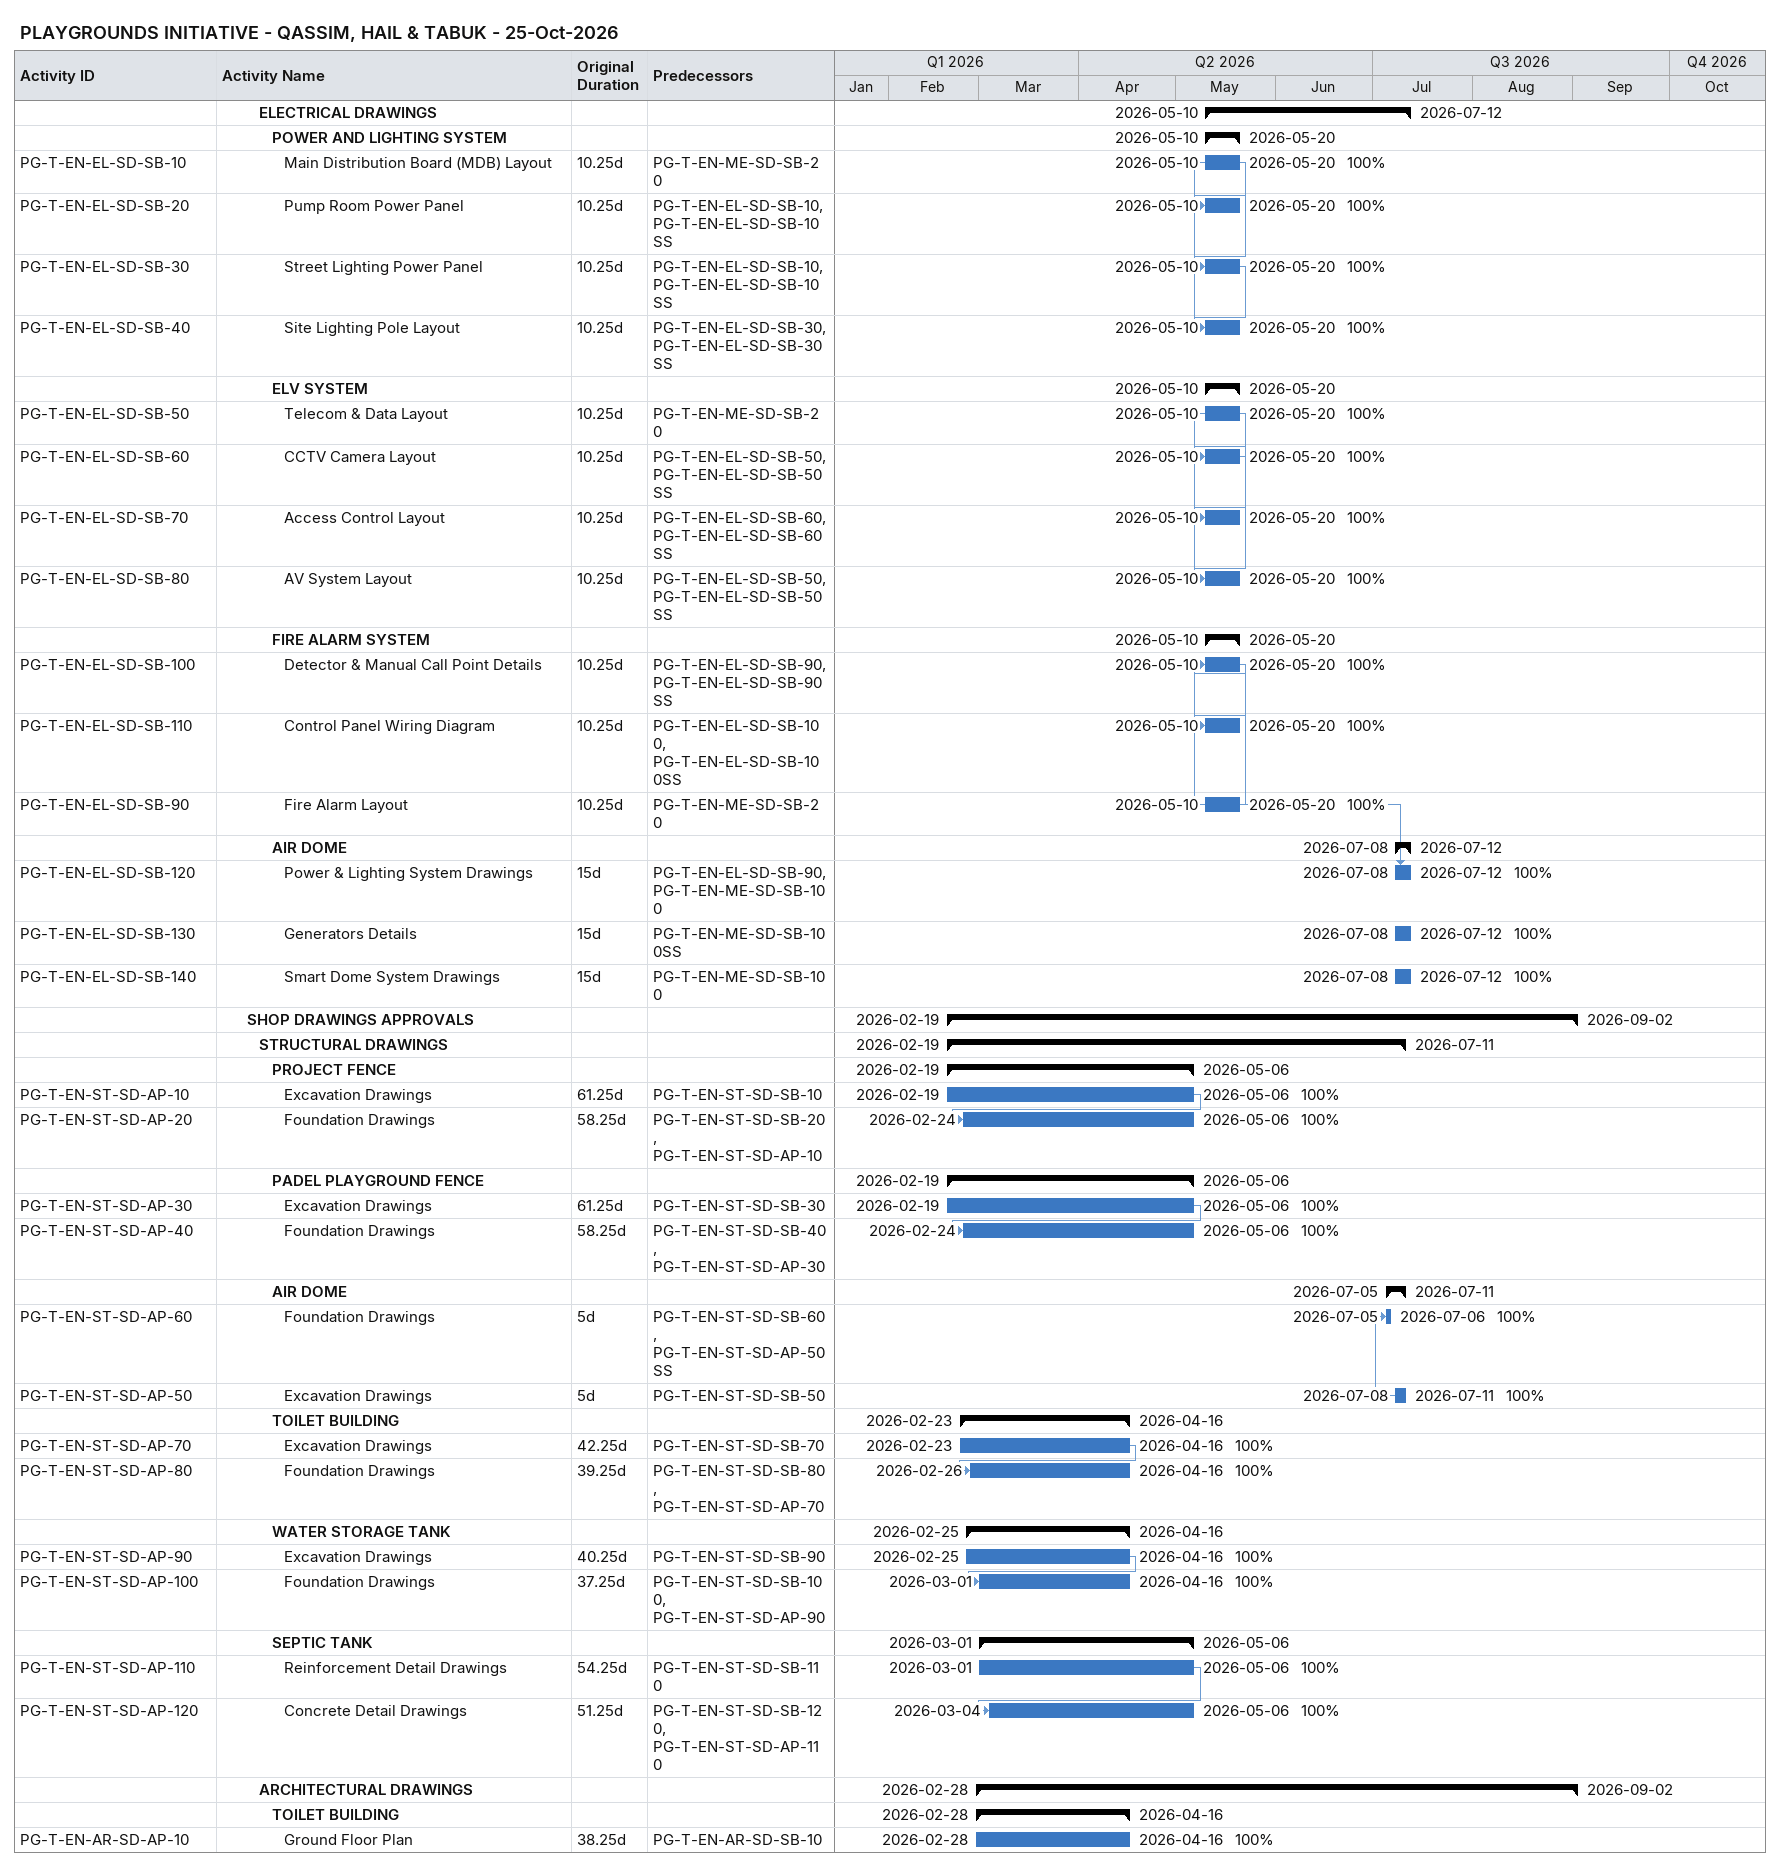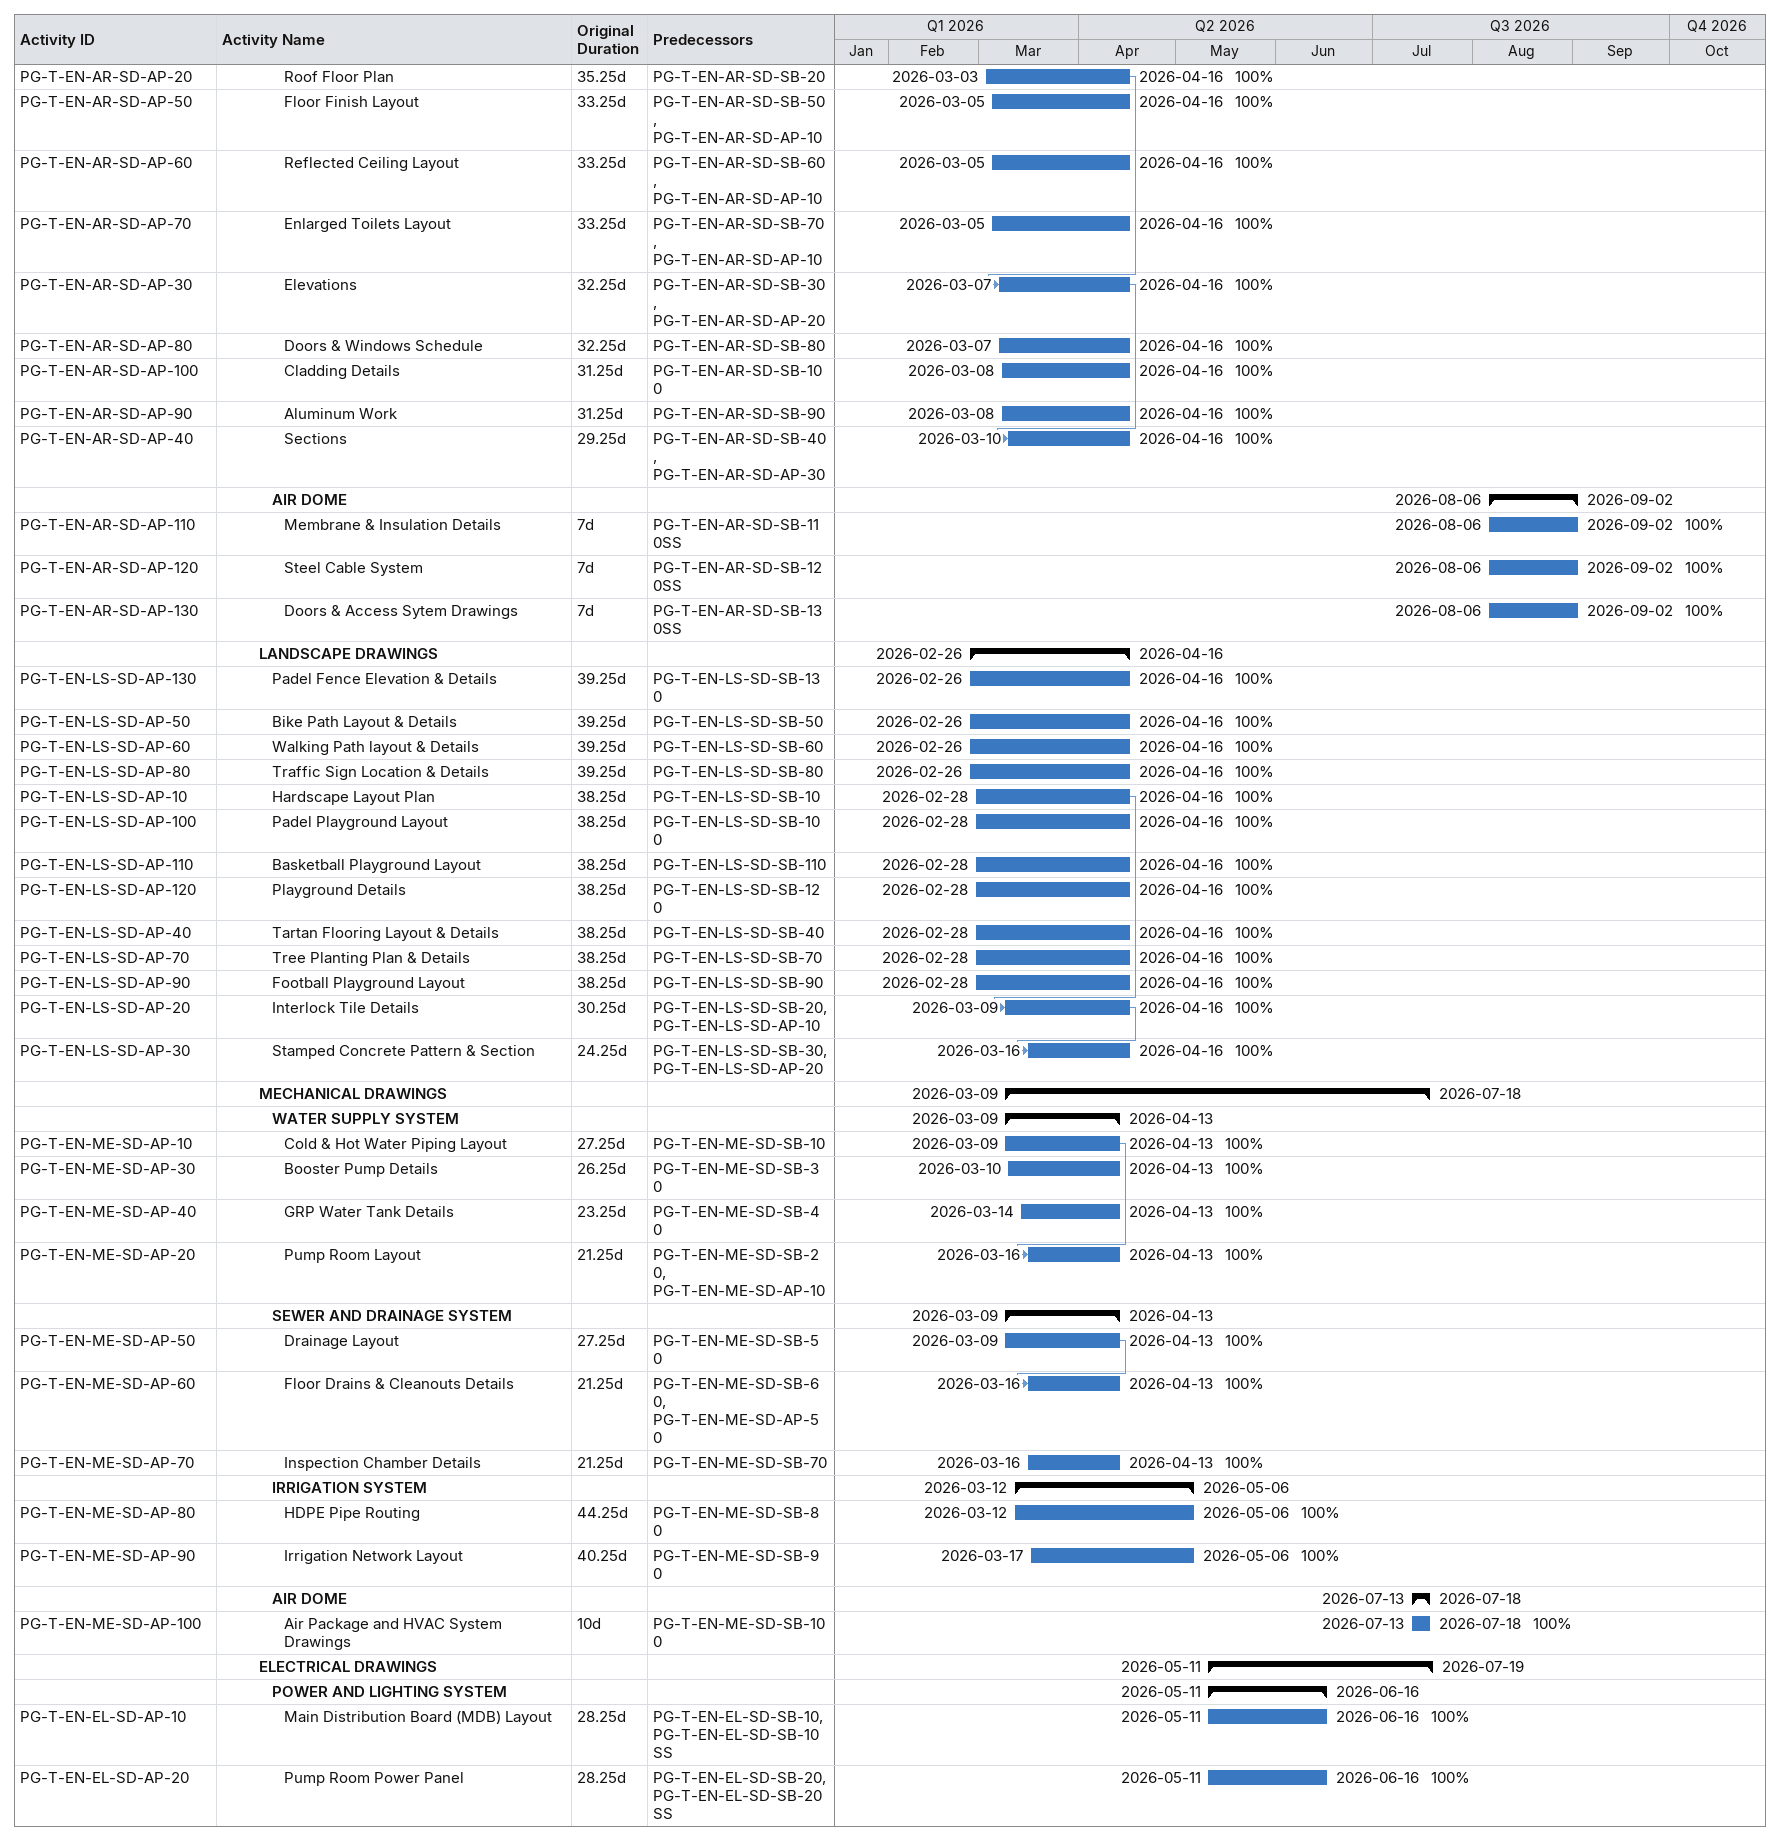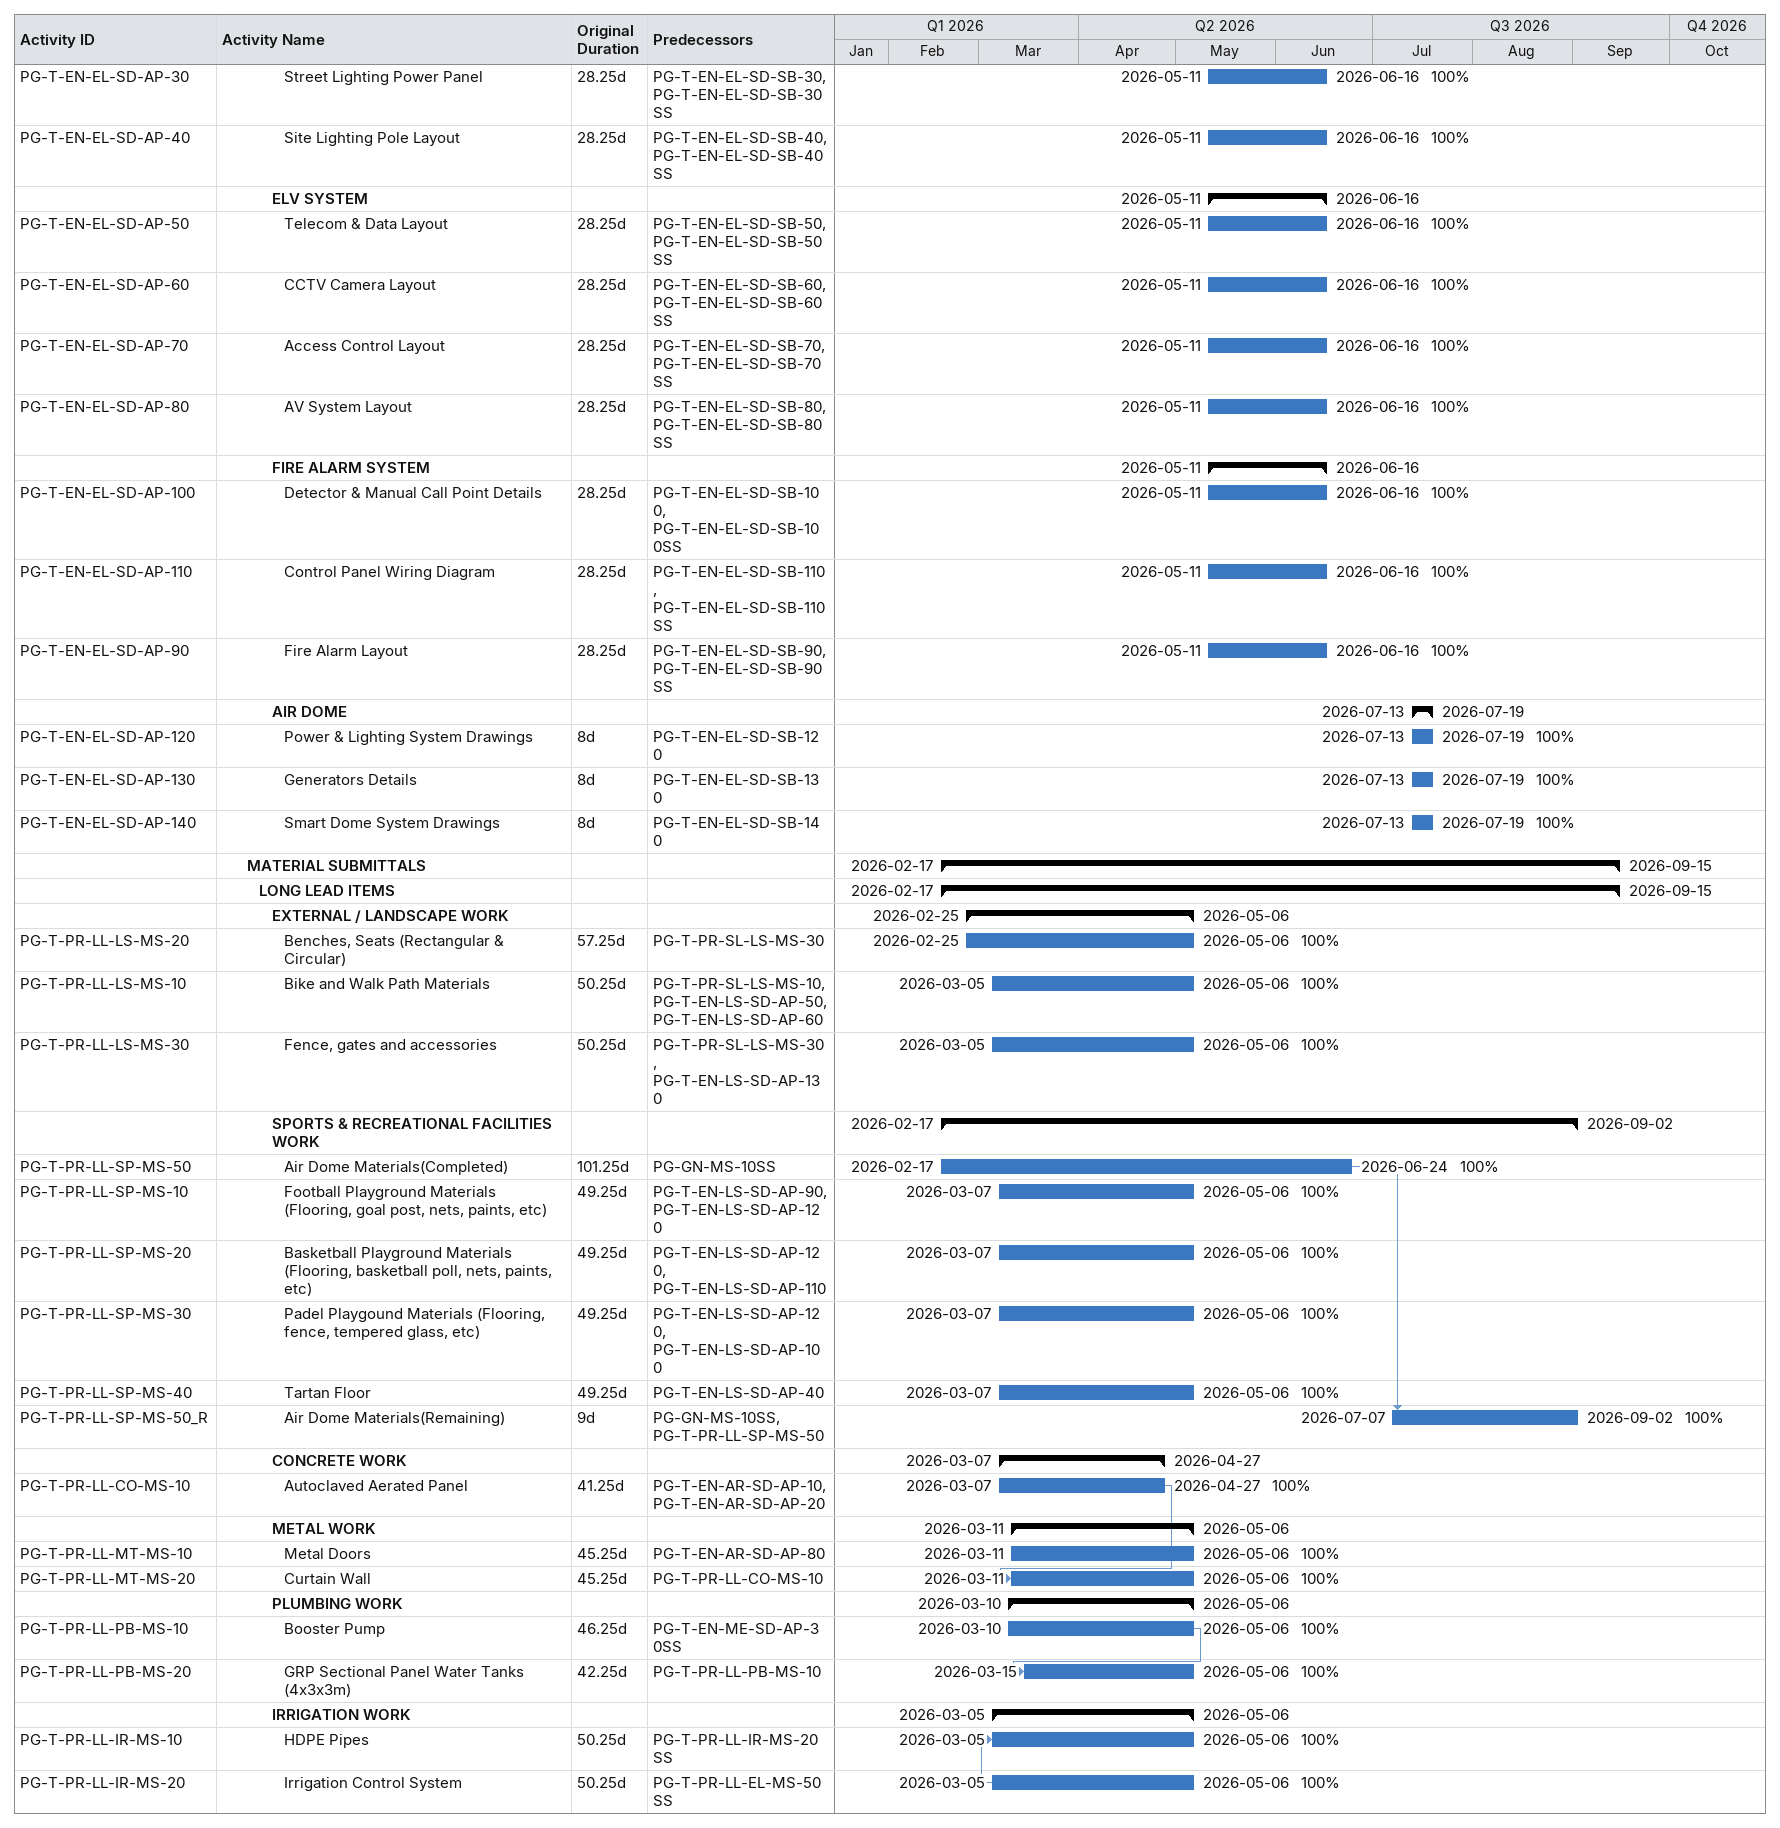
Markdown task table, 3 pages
PLAYGROUNDS INITIATIVE - QASSIM, HAIL & TABUK - 25-Oct-2026

| ID | Level | Task | Original duration | Start | Finish | Predecessors | % complete |
|---|---|---|---|---|---|---|---|
|  | 4 | **ELECTRICAL DRAWINGS** |  | 2026-05-10 | 2026-07-12 |  |  |
|  | 5 | **POWER AND LIGHTING SYSTEM** |  | 2026-05-10 | 2026-05-20 |  |  |
| PG-T-EN-EL-SD-SB-10 | 6 | Main Distribution Board (MDB) Layout | 10.25d | 2026-05-10 | 2026-05-20 | PG-T-EN-ME-SD-SB-20 | 100 |
| PG-T-EN-EL-SD-SB-20 | 6 | Pump Room Power Panel | 10.25d | 2026-05-10 | 2026-05-20 | PG-T-EN-EL-SD-SB-10, PG-T-EN-EL-SD-SB-10SS | 100 |
| PG-T-EN-EL-SD-SB-30 | 6 | Street Lighting Power Panel | 10.25d | 2026-05-10 | 2026-05-20 | PG-T-EN-EL-SD-SB-10, PG-T-EN-EL-SD-SB-10SS | 100 |
| PG-T-EN-EL-SD-SB-40 | 6 | Site Lighting Pole Layout | 10.25d | 2026-05-10 | 2026-05-20 | PG-T-EN-EL-SD-SB-30, PG-T-EN-EL-SD-SB-30SS | 100 |
|  | 5 | **ELV SYSTEM** |  | 2026-05-10 | 2026-05-20 |  |  |
| PG-T-EN-EL-SD-SB-50 | 6 | Telecom & Data Layout | 10.25d | 2026-05-10 | 2026-05-20 | PG-T-EN-ME-SD-SB-20 | 100 |
| PG-T-EN-EL-SD-SB-60 | 6 | CCTV Camera Layout | 10.25d | 2026-05-10 | 2026-05-20 | PG-T-EN-EL-SD-SB-50, PG-T-EN-EL-SD-SB-50SS | 100 |
| PG-T-EN-EL-SD-SB-70 | 6 | Access Control Layout | 10.25d | 2026-05-10 | 2026-05-20 | PG-T-EN-EL-SD-SB-60, PG-T-EN-EL-SD-SB-60SS | 100 |
| PG-T-EN-EL-SD-SB-80 | 6 | AV System Layout | 10.25d | 2026-05-10 | 2026-05-20 | PG-T-EN-EL-SD-SB-50, PG-T-EN-EL-SD-SB-50SS | 100 |
|  | 5 | **FIRE ALARM SYSTEM** |  | 2026-05-10 | 2026-05-20 |  |  |
| PG-T-EN-EL-SD-SB-100 | 6 | Detector & Manual Call Point Details | 10.25d | 2026-05-10 | 2026-05-20 | PG-T-EN-EL-SD-SB-90, PG-T-EN-EL-SD-SB-90SS | 100 |
| PG-T-EN-EL-SD-SB-110 | 6 | Control Panel Wiring Diagram | 10.25d | 2026-05-10 | 2026-05-20 | PG-T-EN-EL-SD-SB-100, PG-T-EN-EL-SD-SB-100SS | 100 |
| PG-T-EN-EL-SD-SB-90 | 6 | Fire Alarm Layout | 10.25d | 2026-05-10 | 2026-05-20 | PG-T-EN-ME-SD-SB-20 | 100 |
|  | 5 | **AIR DOME** |  | 2026-07-08 | 2026-07-12 |  |  |
| PG-T-EN-EL-SD-SB-120 | 6 | Power & Lighting System Drawings | 15d | 2026-07-08 | 2026-07-12 | PG-T-EN-EL-SD-SB-90, PG-T-EN-ME-SD-SB-100 | 100 |
| PG-T-EN-EL-SD-SB-130 | 6 | Generators Details | 15d | 2026-07-08 | 2026-07-12 | PG-T-EN-ME-SD-SB-100SS | 100 |
| PG-T-EN-EL-SD-SB-140 | 6 | Smart Dome System Drawings | 15d | 2026-07-08 | 2026-07-12 | PG-T-EN-ME-SD-SB-100 | 100 |
|  | 3 | **SHOP DRAWINGS APPROVALS** |  | 2026-02-19 | 2026-09-02 |  |  |
|  | 4 | **STRUCTURAL DRAWINGS** |  | 2026-02-19 | 2026-07-11 |  |  |
|  | 5 | **PROJECT FENCE** |  | 2026-02-19 | 2026-05-06 |  |  |
| PG-T-EN-ST-SD-AP-10 | 6 | Excavation Drawings | 61.25d | 2026-02-19 | 2026-05-06 | PG-T-EN-ST-SD-SB-10 | 100 |
| PG-T-EN-ST-SD-AP-20 | 6 | Foundation Drawings | 58.25d | 2026-02-24 | 2026-05-06 | PG-T-EN-ST-SD-SB-20, PG-T-EN-ST-SD-AP-10 | 100 |
|  | 5 | **PADEL PLAYGROUND FENCE** |  | 2026-02-19 | 2026-05-06 |  |  |
| PG-T-EN-ST-SD-AP-30 | 6 | Excavation Drawings | 61.25d | 2026-02-19 | 2026-05-06 | PG-T-EN-ST-SD-SB-30 | 100 |
| PG-T-EN-ST-SD-AP-40 | 6 | Foundation Drawings | 58.25d | 2026-02-24 | 2026-05-06 | PG-T-EN-ST-SD-SB-40, PG-T-EN-ST-SD-AP-30 | 100 |
|  | 5 | **AIR DOME** |  | 2026-07-05 | 2026-07-11 |  |  |
| PG-T-EN-ST-SD-AP-60 | 6 | Foundation Drawings | 5d | 2026-07-05 | 2026-07-06 | PG-T-EN-ST-SD-SB-60, PG-T-EN-ST-SD-AP-50SS | 100 |
| PG-T-EN-ST-SD-AP-50 | 6 | Excavation Drawings | 5d | 2026-07-08 | 2026-07-11 | PG-T-EN-ST-SD-SB-50 | 100 |
|  | 5 | **TOILET BUILDING** |  | 2026-02-23 | 2026-04-16 |  |  |
| PG-T-EN-ST-SD-AP-70 | 6 | Excavation Drawings | 42.25d | 2026-02-23 | 2026-04-16 | PG-T-EN-ST-SD-SB-70 | 100 |
| PG-T-EN-ST-SD-AP-80 | 6 | Foundation Drawings | 39.25d | 2026-02-26 | 2026-04-16 | PG-T-EN-ST-SD-SB-80, PG-T-EN-ST-SD-AP-70 | 100 |
|  | 5 | **WATER STORAGE TANK** |  | 2026-02-25 | 2026-04-16 |  |  |
| PG-T-EN-ST-SD-AP-90 | 6 | Excavation Drawings | 40.25d | 2026-02-25 | 2026-04-16 | PG-T-EN-ST-SD-SB-90 | 100 |
| PG-T-EN-ST-SD-AP-100 | 6 | Foundation Drawings | 37.25d | 2026-03-01 | 2026-04-16 | PG-T-EN-ST-SD-SB-100, PG-T-EN-ST-SD-AP-90 | 100 |
|  | 5 | **SEPTIC TANK** |  | 2026-03-01 | 2026-05-06 |  |  |
| PG-T-EN-ST-SD-AP-110 | 6 | Reinforcement Detail Drawings | 54.25d | 2026-03-01 | 2026-05-06 | PG-T-EN-ST-SD-SB-110 | 100 |
| PG-T-EN-ST-SD-AP-120 | 6 | Concrete Detail Drawings | 51.25d | 2026-03-04 | 2026-05-06 | PG-T-EN-ST-SD-SB-120, PG-T-EN-ST-SD-AP-110 | 100 |
|  | 4 | **ARCHITECTURAL DRAWINGS** |  | 2026-02-28 | 2026-09-02 |  |  |
|  | 5 | **TOILET BUILDING** |  | 2026-02-28 | 2026-04-16 |  |  |
| PG-T-EN-AR-SD-AP-10 | 6 | Ground Floor Plan | 38.25d | 2026-02-28 | 2026-04-16 | PG-T-EN-AR-SD-SB-10 | 100 |
| PG-T-EN-AR-SD-AP-20 | 6 | Roof Floor Plan | 35.25d | 2026-03-03 | 2026-04-16 | PG-T-EN-AR-SD-SB-20 | 100 |
| PG-T-EN-AR-SD-AP-50 | 6 | Floor Finish Layout | 33.25d | 2026-03-05 | 2026-04-16 | PG-T-EN-AR-SD-SB-50, PG-T-EN-AR-SD-AP-10 | 100 |
| PG-T-EN-AR-SD-AP-60 | 6 | Reflected Ceiling Layout | 33.25d | 2026-03-05 | 2026-04-16 | PG-T-EN-AR-SD-SB-60, PG-T-EN-AR-SD-AP-10 | 100 |
| PG-T-EN-AR-SD-AP-70 | 6 | Enlarged Toilets Layout | 33.25d | 2026-03-05 | 2026-04-16 | PG-T-EN-AR-SD-SB-70, PG-T-EN-AR-SD-AP-10 | 100 |
| PG-T-EN-AR-SD-AP-30 | 6 | Elevations | 32.25d | 2026-03-07 | 2026-04-16 | PG-T-EN-AR-SD-SB-30, PG-T-EN-AR-SD-AP-20 | 100 |
| PG-T-EN-AR-SD-AP-80 | 6 | Doors & Windows Schedule | 32.25d | 2026-03-07 | 2026-04-16 | PG-T-EN-AR-SD-SB-80 | 100 |
| PG-T-EN-AR-SD-AP-100 | 6 | Cladding Details | 31.25d | 2026-03-08 | 2026-04-16 | PG-T-EN-AR-SD-SB-100 | 100 |
| PG-T-EN-AR-SD-AP-90 | 6 | Aluminum Work | 31.25d | 2026-03-08 | 2026-04-16 | PG-T-EN-AR-SD-SB-90 | 100 |
| PG-T-EN-AR-SD-AP-40 | 6 | Sections | 29.25d | 2026-03-10 | 2026-04-16 | PG-T-EN-AR-SD-SB-40, PG-T-EN-AR-SD-AP-30 | 100 |
|  | 5 | **AIR DOME** |  | 2026-08-06 | 2026-09-02 |  |  |
| PG-T-EN-AR-SD-AP-110 | 6 | Membrane & Insulation Details | 7d | 2026-08-06 | 2026-09-02 | PG-T-EN-AR-SD-SB-110SS | 100 |
| PG-T-EN-AR-SD-AP-120 | 6 | Steel Cable System | 7d | 2026-08-06 | 2026-09-02 | PG-T-EN-AR-SD-SB-120SS | 100 |
| PG-T-EN-AR-SD-AP-130 | 6 | Doors & Access Sytem Drawings | 7d | 2026-08-06 | 2026-09-02 | PG-T-EN-AR-SD-SB-130SS | 100 |
|  | 4 | **LANDSCAPE DRAWINGS** |  | 2026-02-26 | 2026-04-16 |  |  |
| PG-T-EN-LS-SD-AP-130 | 5 | Padel Fence Elevation & Details | 39.25d | 2026-02-26 | 2026-04-16 | PG-T-EN-LS-SD-SB-130 | 100 |
| PG-T-EN-LS-SD-AP-50 | 5 | Bike Path Layout & Details | 39.25d | 2026-02-26 | 2026-04-16 | PG-T-EN-LS-SD-SB-50 | 100 |
| PG-T-EN-LS-SD-AP-60 | 5 | Walking Path layout & Details | 39.25d | 2026-02-26 | 2026-04-16 | PG-T-EN-LS-SD-SB-60 | 100 |
| PG-T-EN-LS-SD-AP-80 | 5 | Traffic Sign Location & Details | 39.25d | 2026-02-26 | 2026-04-16 | PG-T-EN-LS-SD-SB-80 | 100 |
| PG-T-EN-LS-SD-AP-10 | 5 | Hardscape Layout Plan | 38.25d | 2026-02-28 | 2026-04-16 | PG-T-EN-LS-SD-SB-10 | 100 |
| PG-T-EN-LS-SD-AP-100 | 5 | Padel Playground Layout | 38.25d | 2026-02-28 | 2026-04-16 | PG-T-EN-LS-SD-SB-100 | 100 |
| PG-T-EN-LS-SD-AP-110 | 5 | Basketball Playground Layout | 38.25d | 2026-02-28 | 2026-04-16 | PG-T-EN-LS-SD-SB-110 | 100 |
| PG-T-EN-LS-SD-AP-120 | 5 | Playground Details | 38.25d | 2026-02-28 | 2026-04-16 | PG-T-EN-LS-SD-SB-120 | 100 |
| PG-T-EN-LS-SD-AP-40 | 5 | Tartan Flooring Layout & Details | 38.25d | 2026-02-28 | 2026-04-16 | PG-T-EN-LS-SD-SB-40 | 100 |
| PG-T-EN-LS-SD-AP-70 | 5 | Tree Planting Plan & Details | 38.25d | 2026-02-28 | 2026-04-16 | PG-T-EN-LS-SD-SB-70 | 100 |
| PG-T-EN-LS-SD-AP-90 | 5 | Football Playground Layout | 38.25d | 2026-02-28 | 2026-04-16 | PG-T-EN-LS-SD-SB-90 | 100 |
| PG-T-EN-LS-SD-AP-20 | 5 | Interlock Tile Details | 30.25d | 2026-03-09 | 2026-04-16 | PG-T-EN-LS-SD-SB-20, PG-T-EN-LS-SD-AP-10 | 100 |
| PG-T-EN-LS-SD-AP-30 | 5 | Stamped Concrete Pattern & Section | 24.25d | 2026-03-16 | 2026-04-16 | PG-T-EN-LS-SD-SB-30, PG-T-EN-LS-SD-AP-20 | 100 |
|  | 4 | **MECHANICAL DRAWINGS** |  | 2026-03-09 | 2026-07-18 |  |  |
|  | 5 | **WATER SUPPLY SYSTEM** |  | 2026-03-09 | 2026-04-13 |  |  |
| PG-T-EN-ME-SD-AP-10 | 6 | Cold & Hot Water Piping Layout | 27.25d | 2026-03-09 | 2026-04-13 | PG-T-EN-ME-SD-SB-10 | 100 |
| PG-T-EN-ME-SD-AP-30 | 6 | Booster Pump Details | 26.25d | 2026-03-10 | 2026-04-13 | PG-T-EN-ME-SD-SB-30 | 100 |
| PG-T-EN-ME-SD-AP-40 | 6 | GRP Water Tank Details | 23.25d | 2026-03-14 | 2026-04-13 | PG-T-EN-ME-SD-SB-40 | 100 |
| PG-T-EN-ME-SD-AP-20 | 6 | Pump Room Layout | 21.25d | 2026-03-16 | 2026-04-13 | PG-T-EN-ME-SD-SB-20, PG-T-EN-ME-SD-AP-10 | 100 |
|  | 5 | **SEWER AND DRAINAGE SYSTEM** |  | 2026-03-09 | 2026-04-13 |  |  |
| PG-T-EN-ME-SD-AP-50 | 6 | Drainage Layout | 27.25d | 2026-03-09 | 2026-04-13 | PG-T-EN-ME-SD-SB-50 | 100 |
| PG-T-EN-ME-SD-AP-60 | 6 | Floor Drains & Cleanouts Details | 21.25d | 2026-03-16 | 2026-04-13 | PG-T-EN-ME-SD-SB-60, PG-T-EN-ME-SD-AP-50 | 100 |
| PG-T-EN-ME-SD-AP-70 | 6 | Inspection Chamber Details | 21.25d | 2026-03-16 | 2026-04-13 | PG-T-EN-ME-SD-SB-70 | 100 |
|  | 5 | **IRRIGATION SYSTEM** |  | 2026-03-12 | 2026-05-06 |  |  |
| PG-T-EN-ME-SD-AP-80 | 6 | HDPE Pipe Routing | 44.25d | 2026-03-12 | 2026-05-06 | PG-T-EN-ME-SD-SB-80 | 100 |
| PG-T-EN-ME-SD-AP-90 | 6 | Irrigation Network Layout | 40.25d | 2026-03-17 | 2026-05-06 | PG-T-EN-ME-SD-SB-90 | 100 |
|  | 5 | **AIR DOME** |  | 2026-07-13 | 2026-07-18 |  |  |
| PG-T-EN-ME-SD-AP-100 | 6 | Air Package and HVAC System Drawings | 10d | 2026-07-13 | 2026-07-18 | PG-T-EN-ME-SD-SB-100 | 100 |
|  | 4 | **ELECTRICAL DRAWINGS** |  | 2026-05-11 | 2026-07-19 |  |  |
|  | 5 | **POWER AND LIGHTING SYSTEM** |  | 2026-05-11 | 2026-06-16 |  |  |
| PG-T-EN-EL-SD-AP-10 | 6 | Main Distribution Board (MDB) Layout | 28.25d | 2026-05-11 | 2026-06-16 | PG-T-EN-EL-SD-SB-10, PG-T-EN-EL-SD-SB-10SS | 100 |
| PG-T-EN-EL-SD-AP-20 | 6 | Pump Room Power Panel | 28.25d | 2026-05-11 | 2026-06-16 | PG-T-EN-EL-SD-SB-20, PG-T-EN-EL-SD-SB-20SS | 100 |
| PG-T-EN-EL-SD-AP-30 | 6 | Street Lighting Power Panel | 28.25d | 2026-05-11 | 2026-06-16 | PG-T-EN-EL-SD-SB-30, PG-T-EN-EL-SD-SB-30SS | 100 |
| PG-T-EN-EL-SD-AP-40 | 6 | Site Lighting Pole Layout | 28.25d | 2026-05-11 | 2026-06-16 | PG-T-EN-EL-SD-SB-40, PG-T-EN-EL-SD-SB-40SS | 100 |
|  | 5 | **ELV SYSTEM** |  | 2026-05-11 | 2026-06-16 |  |  |
| PG-T-EN-EL-SD-AP-50 | 6 | Telecom & Data Layout | 28.25d | 2026-05-11 | 2026-06-16 | PG-T-EN-EL-SD-SB-50, PG-T-EN-EL-SD-SB-50SS | 100 |
| PG-T-EN-EL-SD-AP-60 | 6 | CCTV Camera Layout | 28.25d | 2026-05-11 | 2026-06-16 | PG-T-EN-EL-SD-SB-60, PG-T-EN-EL-SD-SB-60SS | 100 |
| PG-T-EN-EL-SD-AP-70 | 6 | Access Control Layout | 28.25d | 2026-05-11 | 2026-06-16 | PG-T-EN-EL-SD-SB-70, PG-T-EN-EL-SD-SB-70SS | 100 |
| PG-T-EN-EL-SD-AP-80 | 6 | AV System Layout | 28.25d | 2026-05-11 | 2026-06-16 | PG-T-EN-EL-SD-SB-80, PG-T-EN-EL-SD-SB-80SS | 100 |
|  | 5 | **FIRE ALARM SYSTEM** |  | 2026-05-11 | 2026-06-16 |  |  |
| PG-T-EN-EL-SD-AP-100 | 6 | Detector & Manual Call Point Details | 28.25d | 2026-05-11 | 2026-06-16 | PG-T-EN-EL-SD-SB-100, PG-T-EN-EL-SD-SB-100SS | 100 |
| PG-T-EN-EL-SD-AP-110 | 6 | Control Panel Wiring Diagram | 28.25d | 2026-05-11 | 2026-06-16 | PG-T-EN-EL-SD-SB-110, PG-T-EN-EL-SD-SB-110SS | 100 |
| PG-T-EN-EL-SD-AP-90 | 6 | Fire Alarm Layout | 28.25d | 2026-05-11 | 2026-06-16 | PG-T-EN-EL-SD-SB-90, PG-T-EN-EL-SD-SB-90SS | 100 |
|  | 5 | **AIR DOME** |  | 2026-07-13 | 2026-07-19 |  |  |
| PG-T-EN-EL-SD-AP-120 | 6 | Power & Lighting System Drawings | 8d | 2026-07-13 | 2026-07-19 | PG-T-EN-EL-SD-SB-120 | 100 |
| PG-T-EN-EL-SD-AP-130 | 6 | Generators Details | 8d | 2026-07-13 | 2026-07-19 | PG-T-EN-EL-SD-SB-130 | 100 |
| PG-T-EN-EL-SD-AP-140 | 6 | Smart Dome System Drawings | 8d | 2026-07-13 | 2026-07-19 | PG-T-EN-EL-SD-SB-140 | 100 |
|  | 3 | **MATERIAL SUBMITTALS** |  | 2026-02-17 | 2026-09-15 |  |  |
|  | 4 | **LONG LEAD ITEMS** |  | 2026-02-17 | 2026-09-15 |  |  |
|  | 5 | **EXTERNAL / LANDSCAPE WORK** |  | 2026-02-25 | 2026-05-06 |  |  |
| PG-T-PR-LL-LS-MS-20 | 6 | Benches, Seats (Rectangular & Circular) | 57.25d | 2026-02-25 | 2026-05-06 | PG-T-PR-SL-LS-MS-30 | 100 |
| PG-T-PR-LL-LS-MS-10 | 6 | Bike and Walk Path Materials | 50.25d | 2026-03-05 | 2026-05-06 | PG-T-PR-SL-LS-MS-10, PG-T-EN-LS-SD-AP-50, PG-T-EN-LS-SD-AP-60 | 100 |
| PG-T-PR-LL-LS-MS-30 | 6 | Fence, gates and accessories | 50.25d | 2026-03-05 | 2026-05-06 | PG-T-PR-SL-LS-MS-30, PG-T-EN-LS-SD-AP-130 | 100 |
|  | 5 | **SPORTS & RECREATIONAL FACILITIES WORK** |  | 2026-02-17 | 2026-09-02 |  |  |
| PG-T-PR-LL-SP-MS-50 | 6 | Air Dome Materials(Completed) | 101.25d | 2026-02-17 | 2026-06-24 | PG-GN-MS-10SS | 100 |
| PG-T-PR-LL-SP-MS-10 | 6 | Football Playground Materials (Flooring, goal post, nets, paints, etc) | 49.25d | 2026-03-07 | 2026-05-06 | PG-T-EN-LS-SD-AP-90, PG-T-EN-LS-SD-AP-120 | 100 |
| PG-T-PR-LL-SP-MS-20 | 6 | Basketball Playground Materials (Flooring, basketball poll, nets, paints, etc) | 49.25d | 2026-03-07 | 2026-05-06 | PG-T-EN-LS-SD-AP-120, PG-T-EN-LS-SD-AP-110 | 100 |
| PG-T-PR-LL-SP-MS-30 | 6 | Padel Playgound Materials (Flooring, fence, tempered glass, etc) | 49.25d | 2026-03-07 | 2026-05-06 | PG-T-EN-LS-SD-AP-120, PG-T-EN-LS-SD-AP-100 | 100 |
| PG-T-PR-LL-SP-MS-40 | 6 | Tartan Floor | 49.25d | 2026-03-07 | 2026-05-06 | PG-T-EN-LS-SD-AP-40 | 100 |
| PG-T-PR-LL-SP-MS-50_R | 6 | Air Dome Materials(Remaining) | 9d | 2026-07-07 | 2026-09-02 | PG-GN-MS-10SS, PG-T-PR-LL-SP-MS-50 | 100 |
|  | 5 | **CONCRETE WORK** |  | 2026-03-07 | 2026-04-27 |  |  |
| PG-T-PR-LL-CO-MS-10 | 6 | Autoclaved Aerated Panel | 41.25d | 2026-03-07 | 2026-04-27 | PG-T-EN-AR-SD-AP-10, PG-T-EN-AR-SD-AP-20 | 100 |
|  | 5 | **METAL WORK** |  | 2026-03-11 | 2026-05-06 |  |  |
| PG-T-PR-LL-MT-MS-10 | 6 | Metal Doors | 45.25d | 2026-03-11 | 2026-05-06 | PG-T-EN-AR-SD-AP-80 | 100 |
| PG-T-PR-LL-MT-MS-20 | 6 | Curtain Wall | 45.25d | 2026-03-11 | 2026-05-06 | PG-T-PR-LL-CO-MS-10 | 100 |
|  | 5 | **PLUMBING WORK** |  | 2026-03-10 | 2026-05-06 |  |  |
| PG-T-PR-LL-PB-MS-10 | 6 | Booster Pump | 46.25d | 2026-03-10 | 2026-05-06 | PG-T-EN-ME-SD-AP-30SS | 100 |
| PG-T-PR-LL-PB-MS-20 | 6 | GRP Sectional Panel Water Tanks (4x3x3m) | 42.25d | 2026-03-15 | 2026-05-06 | PG-T-PR-LL-PB-MS-10 | 100 |
|  | 5 | **IRRIGATION WORK** |  | 2026-03-05 | 2026-05-06 |  |  |
| PG-T-PR-LL-IR-MS-10 | 6 | HDPE Pipes | 50.25d | 2026-03-05 | 2026-05-06 | PG-T-PR-LL-IR-MS-20SS | 100 |
| PG-T-PR-LL-IR-MS-20 | 6 | Irrigation Control System | 50.25d | 2026-03-05 | 2026-05-06 | PG-T-PR-LL-EL-MS-50SS | 100 |
